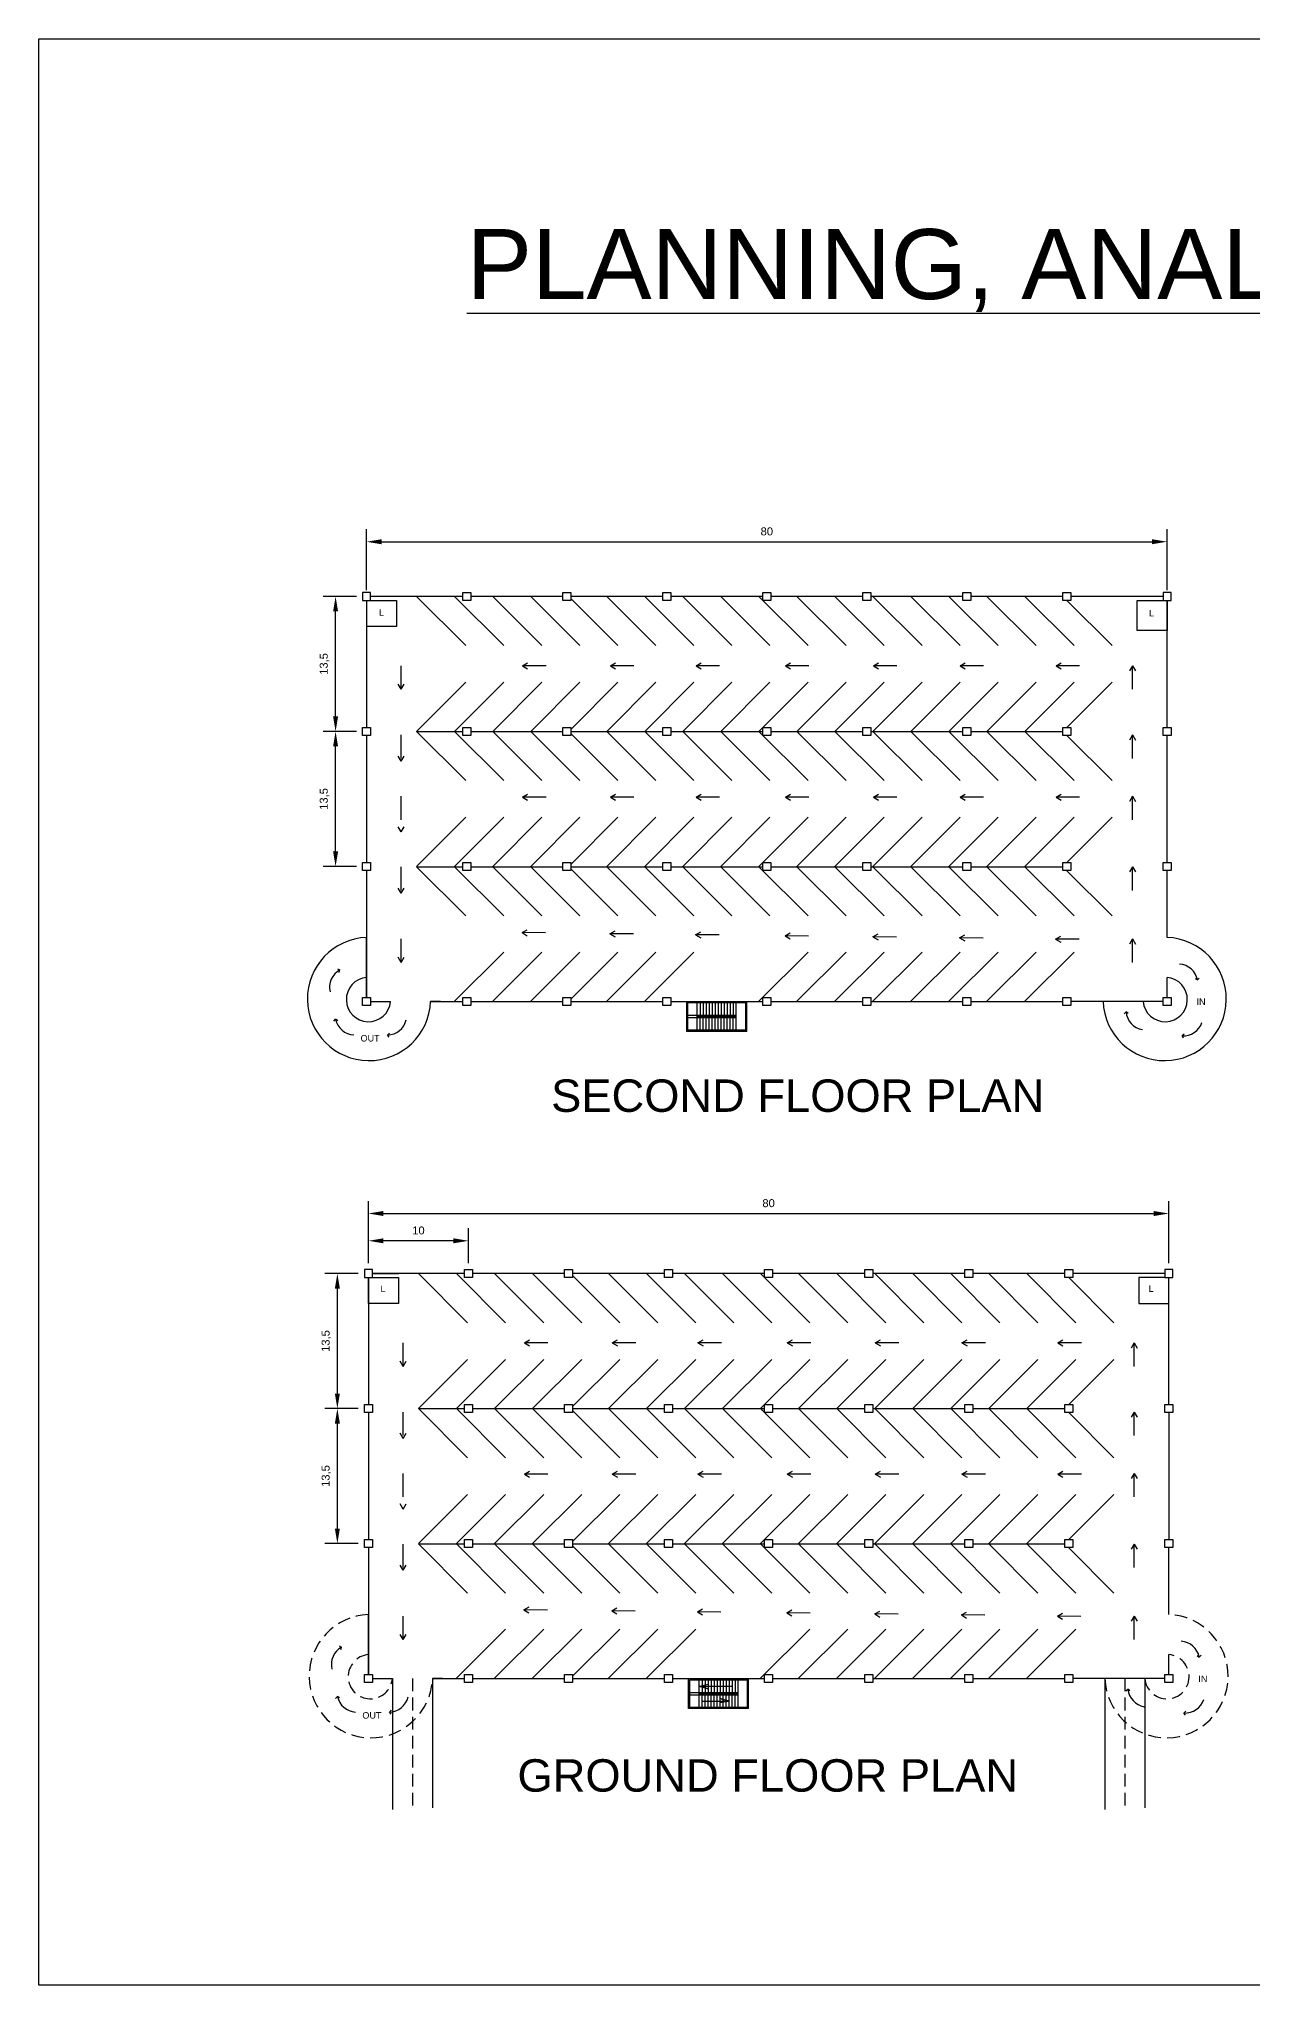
# Model space of a CAD drawing. Header units: metres. Extents: x -406 to 20, y 433 to 628.
# Drawn here: x -406.1 to -284.8, y 433.2 to 627.8 of the extents above; entities that cross this region are included whole.
import ezdxf

# ---------------------------------------------------------------- set-up
doc = ezdxf.new("R2010")
doc.units = ezdxf.units.M
doc.header["$LTSCALE"] = 0.1
doc.linetypes.add('DASHED', pattern=[19.05, 12.7, -6.35])
doc.styles.get("Standard").update_dxf_attribs({"font": 'arial.ttf'})
doc.dimstyles.new('ISO-25', dxfattribs={"dimtxt": 0.8, "dimasz": 1.5, "dimexe": 1.25, "dimexo": 0.625, "dimtad": 1, "dimtxsty": 'Standard', "dimcen": 2.5, "dimadec": 0, "dimazin": 0, "dimtfac": 1, "dimtmove": 0, "dimatfit": 3, "dimfxl": 1, "dimarcsym": 0})

# ---------------------------------------------------------------- blocks, each defined once
blk = doc.blocks.new('*D1')
at = {"color": 0, "lineweight": -2, "transparency": 16777216}
for p, q in [((-374.17, 504.31), (-377.5, 504.31)), ((-376.25, 492.31), (-376.25, 502.81)), ((-374.17, 490.81), (-377.5, 490.81))]:
    blk.add_line(p, q, dxfattribs=at)
at = {"color": 0, "transparency": 16777216}
for points in [[(-376.5, 502.81), (-376, 502.81), (-376.25, 504.31)], [(-376.5, 492.31), (-376, 492.31), (-376.25, 490.81)]]:
    blk.add_solid(points, dxfattribs=at)
at = {"layer": 'Defpoints', "color": 0, "transparency": 16777216}
for p in [(-376.25, 504.31), (-373.55, 504.31), (-373.55, 490.81)]:
    blk.add_point(p, dxfattribs=at)
at = {"color": 0, "transparency": 16777216, "insert": (-377.35, 497.56), "char_height": 0.8, "attachment_point": 5, "rotation": 90}
blk.add_mtext('13,5', dxfattribs=at)
blk = doc.blocks.new('*D2')
at = {"color": 0, "lineweight": -2, "transparency": 16777216}
for p, q in [((-374.17, 490.81), (-377.5, 490.81)), ((-376.25, 478.81), (-376.25, 489.31)), ((-374.17, 477.31), (-377.5, 477.31))]:
    blk.add_line(p, q, dxfattribs=at)
at = {"color": 0, "transparency": 16777216}
for points in [[(-376.5, 489.31), (-376, 489.31), (-376.25, 490.81)], [(-376.5, 478.81), (-376, 478.81), (-376.25, 477.31)]]:
    blk.add_solid(points, dxfattribs=at)
at = {"layer": 'Defpoints', "color": 0, "transparency": 16777216}
for p in [(-376.25, 490.81), (-373.55, 490.81), (-373.55, 477.31)]:
    blk.add_point(p, dxfattribs=at)
at = {"color": 0, "transparency": 16777216, "insert": (-377.35, 484.06), "char_height": 0.8, "attachment_point": 5, "rotation": 90}
blk.add_mtext('13,5', dxfattribs=at)
blk = doc.blocks.new('*D9')
at = {"color": 0, "lineweight": -2, "transparency": 16777216}
for p, q in [((-373.33, 572.64), (-373.33, 578.73)), ((-293.33, 572.64), (-293.33, 578.73)), ((-371.83, 577.48), (-294.83, 577.48))]:
    blk.add_line(p, q, dxfattribs=at)
at = {"color": 0, "transparency": 16777216}
for points in [[(-371.83, 577.73), (-371.83, 577.23), (-373.33, 577.48)], [(-294.83, 577.73), (-294.83, 577.23), (-293.33, 577.48)]]:
    blk.add_solid(points, dxfattribs=at)
at = {"layer": 'Defpoints', "color": 0, "transparency": 16777216}
for p in [(-293.33, 577.48), (-373.33, 572.01), (-293.33, 572.01)]:
    blk.add_point(p, dxfattribs=at)
at = {"color": 0, "transparency": 16777216, "insert": (-333.33, 578.51), "char_height": 0.8, "attachment_point": 5}
blk.add_mtext('80', dxfattribs=at)
blk = doc.blocks.new('*D10')
at = {"color": 0, "lineweight": -2, "transparency": 16777216}
for p, q in [((-374.35, 572.01), (-377.68, 572.01)), ((-376.43, 560.01), (-376.43, 570.51)), ((-374.35, 558.51), (-377.68, 558.51))]:
    blk.add_line(p, q, dxfattribs=at)
at = {"color": 0, "transparency": 16777216}
for points in [[(-376.68, 570.51), (-376.18, 570.51), (-376.43, 572.01)], [(-376.68, 560.01), (-376.18, 560.01), (-376.43, 558.51)]]:
    blk.add_solid(points, dxfattribs=at)
at = {"layer": 'Defpoints', "color": 0, "transparency": 16777216}
for p in [(-376.43, 572.01), (-373.73, 572.01), (-373.73, 558.51)]:
    blk.add_point(p, dxfattribs=at)
at = {"color": 0, "transparency": 16777216, "insert": (-377.54, 565.26), "char_height": 0.8, "attachment_point": 5, "rotation": 90}
blk.add_mtext('13,5', dxfattribs=at)
blk = doc.blocks.new('*D11')
at = {"color": 0, "lineweight": -2, "transparency": 16777216}
for p, q in [((-374.35, 558.51), (-377.68, 558.51)), ((-376.43, 546.51), (-376.43, 557.01)), ((-374.35, 545.01), (-377.68, 545.01))]:
    blk.add_line(p, q, dxfattribs=at)
at = {"color": 0, "transparency": 16777216}
for points in [[(-376.68, 557.01), (-376.18, 557.01), (-376.43, 558.51)], [(-376.68, 546.51), (-376.18, 546.51), (-376.43, 545.01)]]:
    blk.add_solid(points, dxfattribs=at)
at = {"layer": 'Defpoints', "color": 0, "transparency": 16777216}
for p in [(-376.43, 558.51), (-373.73, 558.51), (-373.73, 545.01)]:
    blk.add_point(p, dxfattribs=at)
at = {"color": 0, "transparency": 16777216, "insert": (-377.54, 551.76), "char_height": 0.8, "attachment_point": 5, "rotation": 90}
blk.add_mtext('13,5', dxfattribs=at)
blk = doc.blocks.new('*D21')
at = {"color": 0, "lineweight": -2, "transparency": 16777216}
for p, q in [((-255.31, 574.12), (-256.81, 574.12)), ((-253.81, 573.13), (-253.81, 575.37)), ((-253.81, 574.12), (-251.81, 574.12)), ((-251.81, 573.13), (-251.81, 575.37)), ((-250.31, 574.12), (-248.81, 574.12)), ((-373.15, 505.33), (-373.15, 508.83)), ((-363.15, 505.33), (-363.15, 508.83)), ((-364.65, 507.58), (-371.65, 507.58))]:
    blk.add_line(p, q, dxfattribs=at)
at = {"color": 0, "transparency": 16777216}
for points in [[(-255.31, 574.37), (-255.31, 573.87), (-253.81, 574.12)], [(-250.31, 574.37), (-250.31, 573.87), (-251.81, 574.12)], [(-371.65, 507.83), (-371.65, 507.33), (-373.15, 507.58)], [(-364.65, 507.83), (-364.65, 507.33), (-363.15, 507.58)]]:
    blk.add_solid(points, dxfattribs=at)
at = {"layer": 'Defpoints', "color": 0, "transparency": 16777216}
for p in [(-251.81, 574.12), (-253.81, 572.5), (-251.81, 572.5), (-373.15, 507.58), (-373.15, 504.71), (-363.15, 504.71)]:
    blk.add_point(p, dxfattribs=at)
at = {"color": 0, "transparency": 16777216, "char_height": 0.8, "attachment_point": 5}
for s, insert in [('2', (-252.81, 575.15)), ('10', (-368.15, 508.61))]:
    blk.add_mtext(s, dxfattribs=dict(at, insert=insert))
blk = doc.blocks.new('*D22')
at = {"color": 0, "lineweight": -2, "transparency": 16777216}
for p, q in [((-373.15, 505.33), (-373.15, 511.56)), ((-371.65, 510.31), (-294.65, 510.31)), ((-293.15, 505.33), (-293.15, 511.56))]:
    blk.add_line(p, q, dxfattribs=at)
at = {"color": 0, "transparency": 16777216}
for points in [[(-371.65, 510.56), (-371.65, 510.06), (-373.15, 510.31)], [(-294.65, 510.56), (-294.65, 510.06), (-293.15, 510.31)]]:
    blk.add_solid(points, dxfattribs=at)
at = {"layer": 'Defpoints', "color": 0, "transparency": 16777216}
for p in [(-293.15, 510.31), (-373.15, 504.71), (-293.15, 504.71)]:
    blk.add_point(p, dxfattribs=at)
at = {"color": 0, "transparency": 16777216, "insert": (-333.15, 511.34), "char_height": 0.8, "attachment_point": 5}
blk.add_mtext('80', dxfattribs=at)

msp = doc.modelspace()

# ---------------------------------------------------------------- linework, layer by layer
for p, q in [((-373.327, 571.614), (-373.327, 558.914)), ((-363.727, 572.014), (-372.927, 572.014)), ((-372.927, 571.614), (-370.327, 571.614)), ((-370.327, 571.614), (-370.327, 569.014)), ((-368.327, 572.014), (-363.411, 567.098)), ((-364.527, 572.014), (-359.611, 567.098)), ((-353.727, 572.014), (-362.927, 572.014)), ((-360.727, 572.014), (-355.811, 567.098)), ((-356.927, 572.014), (-352.011, 567.098)), ((-343.727, 572.014), (-352.927, 572.014)), ((-352.927, 571.814), (-348.211, 567.098)), ((-349.327, 572.014), (-344.411, 567.098)), ((-345.527, 572.014), (-340.611, 567.098)), ((-333.727, 572.014), (-342.927, 572.014)), ((-341.727, 572.014), (-336.811, 567.098)), ((-337.927, 572.014), (-333.011, 567.098)), ((-334.127, 572.014), (-329.211, 567.098)), ((-323.727, 572.014), (-332.927, 572.014)), ((-330.327, 572.014), (-325.411, 567.098)), ((-326.527, 572.014), (-321.611, 567.098)), ((-313.727, 572.014), (-322.927, 572.014)), ((-322.727, 572.014), (-317.811, 567.098)), ((-318.927, 572.014), (-314.011, 567.098)), ((-315.127, 572.014), (-310.211, 567.098)), ((-303.727, 572.014), (-312.927, 572.014)), ((-311.327, 572.014), (-306.411, 567.098)), ((-307.527, 572.014), (-302.611, 567.098)), ((-303.327, 571.614), (-298.811, 567.098)), ((-293.727, 572.014), (-302.927, 572.014)), ((-296.327, 568.614), (-296.327, 571.614)), ((-296.327, 571.614), (-293.727, 571.614)), ((-293.327, 558.914), (-293.327, 571.614)), ((-293.327, 571.614), (-293.327, 568.614)), ((-370.327, 569.014), (-373.327, 569.014)), ((-293.327, 568.614), (-296.327, 568.614)), ((-369.868, 562.733), (-369.868, 565.079)), ((-357.744, 565.079), (-357.232, 565.38)), ((-355.398, 565.079), (-357.744, 565.079)), ((-357.744, 565.079), (-357.232, 564.779)), ((-348.959, 565.079), (-348.447, 565.38)), ((-346.613, 565.079), (-348.959, 565.079)), ((-348.959, 565.079), (-348.447, 564.779)), ((-340.398, 565.079), (-339.887, 565.38)), ((-338.052, 565.079), (-340.398, 565.079)), ((-340.398, 565.079), (-339.887, 564.779)), ((-331.461, 565.079), (-330.949, 565.38)), ((-329.115, 565.079), (-331.461, 565.079)), ((-331.461, 565.079), (-330.949, 564.779)), ((-322.671, 565.079), (-322.159, 565.38)), ((-320.325, 565.079), (-322.671, 565.079)), ((-322.671, 565.079), (-322.159, 564.779)), ((-314.011, 565.079), (-313.499, 565.38)), ((-311.665, 565.079), (-314.011, 565.079)), ((-314.011, 565.079), (-313.499, 564.779)), ((-304.419, 565.079), (-303.907, 565.38)), ((-302.073, 565.079), (-304.419, 565.079)), ((-304.419, 565.079), (-303.907, 564.779)), ((-296.786, 565.079), (-297.086, 564.568)), ((-296.786, 562.733), (-296.786, 565.079)), ((-296.786, 565.079), (-296.485, 564.568)), ((-369.868, 562.733), (-370.169, 563.245)), ((-369.868, 562.733), (-369.567, 563.245)), ((-368.327, 558.514), (-363.411, 563.43)), ((-364.527, 558.514), (-359.611, 563.43)), ((-360.727, 558.514), (-355.811, 563.43)), ((-356.927, 558.514), (-352.011, 563.43)), ((-352.927, 558.714), (-348.211, 563.43)), ((-349.327, 558.514), (-344.411, 563.43)), ((-345.527, 558.514), (-340.611, 563.43)), ((-341.727, 558.514), (-336.811, 563.43)), ((-337.927, 558.514), (-333.011, 563.43)), ((-334.127, 558.514), (-329.211, 563.43)), ((-330.327, 558.514), (-325.411, 563.43)), ((-326.527, 558.514), (-321.611, 563.43)), ((-322.727, 558.514), (-317.811, 563.43)), ((-318.927, 558.514), (-314.011, 563.43)), ((-315.127, 558.514), (-310.211, 563.43)), ((-311.327, 558.514), (-306.411, 563.43)), ((-307.527, 558.514), (-302.611, 563.43)), ((-303.327, 558.914), (-298.811, 563.43)), ((-368.327, 558.514), (-364.527, 558.514)), ((-368.327, 558.514), (-363.411, 553.598)), ((-364.527, 558.514), (-363.727, 558.514)), ((-364.527, 558.514), (-359.611, 553.598)), ((-362.927, 558.514), (-353.727, 558.514)), ((-360.727, 558.514), (-355.811, 553.598)), ((-356.927, 558.514), (-352.011, 553.598)), ((-352.927, 558.514), (-343.727, 558.514)), ((-349.327, 558.514), (-344.411, 553.598)), ((-345.527, 558.514), (-340.611, 553.598)), ((-342.927, 558.514), (-333.727, 558.514)), ((-341.727, 558.514), (-336.811, 553.598)), ((-337.927, 558.514), (-333.011, 553.598)), ((-334.127, 558.514), (-329.211, 553.598)), ((-332.927, 558.514), (-323.727, 558.514)), ((-330.327, 558.514), (-325.411, 553.598)), ((-326.527, 558.514), (-321.611, 553.598)), ((-322.927, 558.514), (-313.727, 558.514)), ((-322.727, 558.514), (-317.811, 553.598)), ((-318.927, 558.514), (-314.011, 553.598)), ((-315.127, 558.514), (-310.211, 553.598)), ((-312.927, 558.514), (-303.727, 558.514)), ((-311.327, 558.514), (-306.411, 553.598)), ((-307.527, 558.514), (-302.611, 553.598)), ((-373.327, 558.114), (-373.327, 545.414)), ((-369.868, 555.81), (-369.868, 558.157)), ((-352.927, 558.314), (-348.211, 553.598)), ((-303.327, 558.114), (-298.811, 553.598)), ((-296.786, 558.157), (-297.086, 557.645)), ((-296.786, 555.81), (-296.786, 558.157)), ((-296.786, 558.157), (-296.485, 557.645)), ((-293.327, 545.414), (-293.327, 558.114)), ((-369.868, 555.528), (-370.169, 556.04)), ((-369.868, 555.528), (-369.567, 556.04)), ((-369.868, 549.686), (-369.868, 552.032)), ((-357.744, 551.949), (-357.232, 552.25)), ((-355.398, 551.949), (-357.744, 551.949)), ((-357.744, 551.949), (-357.232, 551.648)), ((-348.959, 551.949), (-348.447, 552.25)), ((-346.613, 551.949), (-348.959, 551.949)), ((-348.959, 551.949), (-348.447, 551.648)), ((-340.398, 551.949), (-339.887, 552.25)), ((-338.052, 551.949), (-340.398, 551.949)), ((-340.398, 551.949), (-339.887, 551.648)), ((-331.461, 551.949), (-330.949, 552.25)), ((-329.115, 551.949), (-331.461, 551.949)), ((-331.461, 551.949), (-330.949, 551.648)), ((-322.671, 551.949), (-322.159, 552.25)), ((-320.325, 551.949), (-322.671, 551.949)), ((-322.671, 551.949), (-322.159, 551.648)), ((-314.011, 551.949), (-313.499, 552.25)), ((-311.665, 551.949), (-314.011, 551.949)), ((-314.011, 551.949), (-313.499, 551.648)), ((-304.419, 551.949), (-303.907, 552.25)), ((-302.073, 551.949), (-304.419, 551.949)), ((-304.419, 551.949), (-303.907, 551.648)), ((-296.786, 552.032), (-297.086, 551.52)), ((-296.786, 549.686), (-296.786, 552.032)), ((-296.786, 552.032), (-296.485, 551.52)), ((-369.868, 548.466), (-370.169, 548.978)), ((-369.868, 548.466), (-369.567, 548.978)), ((-368.327, 545.014), (-363.411, 549.93)), ((-364.527, 545.014), (-359.611, 549.93)), ((-360.727, 545.014), (-355.811, 549.93)), ((-356.927, 545.014), (-352.011, 549.93)), ((-352.927, 545.214), (-348.211, 549.93)), ((-349.327, 545.014), (-344.411, 549.93)), ((-345.527, 545.014), (-340.611, 549.93)), ((-341.727, 545.014), (-336.811, 549.93)), ((-337.927, 545.014), (-333.011, 549.93)), ((-334.127, 545.014), (-329.211, 549.93)), ((-330.327, 545.014), (-325.411, 549.93)), ((-326.527, 545.014), (-321.611, 549.93)), ((-322.727, 545.014), (-317.811, 549.93)), ((-318.927, 545.014), (-314.011, 549.93)), ((-315.127, 545.014), (-310.211, 549.93)), ((-311.327, 545.014), (-306.411, 549.93)), ((-307.527, 545.014), (-302.611, 549.93)), ((-303.327, 545.414), (-298.811, 549.93)), ((-369.868, 542.624), (-369.868, 544.97)), ((-368.327, 544.987), (-364.527, 544.987)), ((-368.327, 544.987), (-363.411, 540.071)), ((-364.527, 544.987), (-363.727, 544.987)), ((-364.527, 544.987), (-359.611, 540.071)), ((-362.927, 544.987), (-353.727, 544.987)), ((-360.727, 544.987), (-355.811, 540.071)), ((-356.927, 544.987), (-352.011, 540.071)), ((-352.927, 544.987), (-343.727, 544.987)), ((-349.327, 544.987), (-344.411, 540.071)), ((-345.527, 544.987), (-340.611, 540.071)), ((-342.927, 544.987), (-333.727, 544.987)), ((-341.727, 544.987), (-336.811, 540.071)), ((-337.927, 544.987), (-333.011, 540.071)), ((-334.127, 544.987), (-329.211, 540.071)), ((-332.927, 544.987), (-323.727, 544.987)), ((-330.327, 544.987), (-325.411, 540.071)), ((-326.527, 544.987), (-321.611, 540.071)), ((-322.927, 544.987), (-313.727, 544.987)), ((-322.727, 544.987), (-317.811, 540.071)), ((-318.927, 544.987), (-314.011, 540.071)), ((-315.127, 544.987), (-310.211, 540.071)), ((-312.927, 544.987), (-303.727, 544.987)), ((-311.327, 544.987), (-306.411, 540.071)), ((-307.527, 544.987), (-302.611, 540.071)), ((-296.786, 544.97), (-297.086, 544.458)), ((-296.786, 542.624), (-296.786, 544.97)), ((-296.786, 544.97), (-296.485, 544.458)), ((-373.327, 544.614), (-373.327, 531.914)), ((-352.927, 544.787), (-348.211, 540.071)), ((-303.327, 544.587), (-298.811, 540.071)), ((-293.327, 537.914), (-293.327, 544.614)), ((-369.868, 542.342), (-370.169, 542.854)), ((-369.868, 542.342), (-369.567, 542.854)), ((-373.327, 533.914), (-373.327, 537.914)), ((-369.868, 535.419), (-369.868, 537.765)), ((-357.789, 538.396), (-357.273, 538.691)), ((-355.443, 538.368), (-357.789, 538.396)), ((-357.789, 538.396), (-357.281, 538.089)), ((-349.004, 538.291), (-348.489, 538.585)), ((-346.658, 538.263), (-349.004, 538.291)), ((-349.004, 538.291), (-348.496, 537.984)), ((-340.445, 538.188), (-339.929, 538.483)), ((-338.099, 538.16), (-340.445, 538.188)), ((-340.445, 538.188), (-339.936, 537.881)), ((-331.508, 538.081), (-330.992, 538.376)), ((-329.162, 538.053), (-331.508, 538.081)), ((-331.508, 538.081), (-331, 537.774)), ((-322.719, 537.976), (-322.203, 538.271)), ((-320.373, 537.948), (-322.719, 537.976)), ((-322.719, 537.976), (-322.211, 537.669)), ((-314.059, 537.872), (-313.544, 538.167)), ((-311.713, 537.844), (-314.059, 537.872)), ((-314.059, 537.872), (-313.551, 537.565)), ((-304.467, 537.757), (-303.952, 538.052)), ((-302.122, 537.729), (-304.467, 537.757)), ((-304.467, 537.757), (-303.959, 537.45)), ((-296.786, 537.765), (-297.086, 537.253)), ((-296.786, 535.419), (-296.786, 537.765)), ((-296.786, 537.765), (-296.485, 537.253)), ((-369.868, 535.419), (-370.169, 535.931)), ((-369.868, 535.419), (-369.567, 535.931)), ((-364.527, 531.542), (-359.611, 536.457)), ((-360.727, 531.542), (-355.811, 536.457)), ((-356.927, 531.542), (-352.011, 536.457)), ((-352.927, 531.742), (-348.211, 536.457)), ((-349.327, 531.542), (-344.411, 536.457)), ((-345.527, 531.542), (-340.611, 536.457)), ((-334.127, 531.542), (-329.211, 536.457)), ((-330.327, 531.542), (-325.411, 536.457)), ((-326.527, 531.542), (-321.611, 536.457)), ((-322.727, 531.542), (-317.811, 536.457)), ((-318.927, 531.542), (-314.011, 536.457)), ((-315.127, 531.542), (-310.211, 536.457)), ((-311.327, 531.542), (-306.411, 536.457)), ((-307.527, 531.542), (-302.611, 536.457)), ((-376.252, 534.776), (-376.011, 534.663)), ((-376.084, 534.406), (-376.011, 534.663)), ((-373.327, 531.914), (-373.327, 533.914)), ((-293.327, 531.914), (-293.327, 533.914)), ((-290.511, 533.811), (-290.289, 533.663)), ((-290.108, 533.858), (-290.289, 533.663)), ((-372.927, 531.514), (-370.927, 531.514)), ((-365.927, 531.514), (-366.927, 531.514)), ((-366.927, 531.514), (-363.727, 531.514)), ((-362.927, 531.514), (-353.727, 531.514)), ((-352.927, 531.514), (-343.727, 531.514)), ((-342.927, 531.514), (-333.727, 531.514)), ((-341.327, 528.514), (-341.327, 531.514)), ((-341.212, 531.399), (-335.442, 531.399)), ((-341.212, 528.629), (-341.212, 531.399)), ((-340.277, 529.899), (-340.277, 531.399)), ((-339.977, 531.399), (-339.977, 530.129)), ((-339.677, 531.399), (-339.677, 530.129)), ((-339.377, 531.399), (-339.377, 530.129)), ((-339.077, 531.399), (-339.077, 530.129)), ((-338.777, 531.399), (-338.777, 530.129)), ((-338.477, 531.399), (-338.477, 530.129)), ((-338.177, 531.399), (-338.177, 530.129)), ((-337.877, 531.399), (-337.877, 530.129)), ((-337.577, 531.399), (-337.577, 530.129)), ((-337.277, 531.399), (-337.277, 530.129)), ((-336.977, 531.399), (-336.977, 530.129)), ((-336.677, 531.399), (-336.677, 530.129)), ((-336.377, 528.629), (-336.377, 531.399)), ((-335.442, 528.629), (-335.442, 531.399)), ((-335.327, 528.514), (-335.327, 531.514)), ((-332.927, 531.514), (-323.727, 531.514)), ((-322.927, 531.514), (-313.727, 531.514)), ((-312.927, 531.514), (-303.727, 531.514)), ((-293.727, 531.514), (-302.927, 531.514)), ((-376.606, 529.532), (-376.428, 529.73)), ((-376.204, 529.585), (-376.428, 529.73)), ((-341.212, 530.129), (-336.377, 530.129)), ((-341.212, 529.899), (-336.377, 529.899)), ((-340.277, 530.014), (-336.377, 530.014)), ((-340.277, 528.629), (-340.277, 529.899)), ((-339.977, 528.629), (-339.977, 529.899)), ((-339.677, 528.629), (-339.677, 529.899)), ((-339.377, 528.629), (-339.377, 529.899)), ((-339.077, 528.629), (-339.077, 529.899)), ((-338.777, 528.629), (-338.777, 529.899)), ((-338.477, 528.629), (-338.477, 529.899)), ((-338.177, 528.629), (-338.177, 529.899)), ((-337.877, 528.629), (-337.877, 529.899)), ((-337.577, 528.629), (-337.577, 529.899)), ((-337.277, 528.629), (-337.277, 529.899)), ((-336.977, 528.629), (-336.977, 529.899)), ((-336.677, 528.629), (-336.677, 529.899)), ((-297.622, 530.285), (-297.422, 530.462)), ((-297.216, 530.293), (-297.422, 530.462)), ((-371.044, 528.351), (-371.225, 528.155)), ((-371.061, 527.945), (-371.225, 528.155)), ((-335.327, 528.514), (-341.327, 528.514)), ((-335.442, 528.629), (-341.212, 528.629)), ((-291.623, 528.246), (-291.821, 528.068)), ((-291.676, 527.844), (-291.821, 528.068)), ((-363.547, 504.307), (-372.747, 504.307)), ((-372.747, 504.307), (-370.147, 504.307)), ((-368.147, 504.307), (-363.231, 499.392)), ((-364.347, 504.307), (-359.431, 499.392)), ((-353.547, 504.307), (-362.747, 504.307)), ((-360.547, 504.307), (-355.631, 499.392)), ((-356.747, 504.307), (-351.831, 499.392)), ((-343.547, 504.307), (-352.747, 504.307)), ((-352.747, 504.107), (-348.031, 499.392)), ((-349.147, 504.307), (-344.231, 499.392)), ((-345.347, 504.307), (-340.431, 499.392)), ((-333.547, 504.307), (-342.747, 504.307)), ((-341.547, 504.307), (-336.631, 499.392)), ((-337.747, 504.307), (-332.831, 499.392)), ((-333.947, 504.307), (-329.031, 499.392)), ((-323.547, 504.307), (-332.747, 504.307)), ((-330.147, 504.307), (-325.231, 499.392)), ((-326.347, 504.307), (-321.431, 499.392)), ((-313.547, 504.307), (-322.747, 504.307)), ((-322.547, 504.307), (-317.631, 499.392)), ((-318.747, 504.307), (-313.831, 499.392)), ((-314.947, 504.307), (-310.031, 499.392)), ((-303.547, 504.307), (-312.747, 504.307)), ((-311.147, 504.307), (-306.231, 499.392)), ((-307.347, 504.307), (-302.431, 499.392)), ((-293.547, 504.307), (-302.747, 504.307)), ((-373.147, 503.907), (-373.147, 491.207)), ((-373.147, 501.307), (-373.147, 503.907)), ((-372.747, 503.907), (-370.147, 503.907)), ((-370.147, 503.907), (-370.147, 501.307)), ((-303.147, 503.907), (-298.631, 499.392)), ((-293.547, 503.907), (-296.147, 503.907)), ((-296.147, 503.907), (-296.147, 501.307)), ((-293.147, 491.207), (-293.147, 503.907)), ((-370.147, 501.307), (-373.147, 501.307)), ((-296.147, 501.307), (-293.147, 501.307)), ((-369.688, 495.027), (-369.688, 497.373)), ((-357.563, 497.373), (-357.052, 497.674)), ((-355.217, 497.373), (-357.563, 497.373)), ((-357.563, 497.373), (-357.052, 497.072)), ((-348.778, 497.373), (-348.267, 497.674)), ((-346.432, 497.373), (-348.778, 497.373)), ((-348.778, 497.373), (-348.267, 497.072)), ((-340.218, 497.373), (-339.706, 497.674)), ((-337.872, 497.373), (-340.218, 497.373)), ((-340.218, 497.373), (-339.706, 497.072)), ((-331.281, 497.373), (-330.769, 497.674)), ((-328.934, 497.373), (-331.281, 497.373)), ((-331.281, 497.373), (-330.769, 497.072)), ((-322.491, 497.373), (-321.979, 497.674)), ((-320.145, 497.373), (-322.491, 497.373)), ((-322.491, 497.373), (-321.979, 497.072)), ((-313.831, 497.373), (-313.319, 497.674)), ((-311.485, 497.373), (-313.831, 497.373)), ((-313.831, 497.373), (-313.319, 497.072)), ((-304.238, 497.373), (-303.727, 497.674)), ((-301.892, 497.373), (-304.238, 497.373)), ((-304.238, 497.373), (-303.727, 497.072)), ((-296.605, 497.373), (-296.906, 496.861)), ((-296.605, 495.027), (-296.605, 497.373)), ((-296.605, 497.373), (-296.304, 496.861)), ((-369.688, 495.027), (-369.989, 495.539)), ((-369.688, 495.027), (-369.387, 495.539)), ((-368.147, 490.807), (-363.231, 495.723)), ((-364.347, 490.807), (-359.431, 495.723)), ((-360.547, 490.807), (-355.631, 495.723)), ((-356.747, 490.807), (-351.831, 495.723)), ((-352.747, 491.007), (-348.031, 495.723)), ((-349.147, 490.807), (-344.231, 495.723)), ((-345.347, 490.807), (-340.431, 495.723)), ((-341.547, 490.807), (-336.631, 495.723)), ((-337.747, 490.807), (-332.831, 495.723)), ((-333.947, 490.807), (-329.031, 495.723)), ((-330.147, 490.807), (-325.231, 495.723)), ((-326.347, 490.807), (-321.431, 495.723)), ((-322.547, 490.807), (-317.631, 495.723)), ((-318.747, 490.807), (-313.831, 495.723)), ((-314.947, 490.807), (-310.031, 495.723)), ((-311.147, 490.807), (-306.231, 495.723)), ((-307.347, 490.807), (-302.431, 495.723)), ((-303.147, 491.207), (-298.631, 495.723)), ((-373.147, 490.407), (-373.147, 477.707)), ((-369.688, 488.104), (-369.688, 490.45)), ((-368.147, 490.807), (-364.347, 490.807)), ((-368.147, 490.807), (-363.231, 485.892)), ((-364.347, 490.807), (-363.547, 490.807)), ((-364.347, 490.807), (-359.431, 485.892)), ((-362.747, 490.807), (-353.547, 490.807)), ((-360.547, 490.807), (-355.631, 485.892)), ((-356.747, 490.807), (-351.831, 485.892)), ((-352.747, 490.807), (-343.547, 490.807)), ((-352.747, 490.607), (-348.031, 485.892)), ((-349.147, 490.807), (-344.231, 485.892)), ((-345.347, 490.807), (-340.431, 485.892)), ((-342.747, 490.807), (-333.547, 490.807)), ((-341.547, 490.807), (-336.631, 485.892)), ((-337.747, 490.807), (-332.831, 485.892)), ((-333.947, 490.807), (-329.031, 485.892)), ((-332.747, 490.807), (-323.547, 490.807)), ((-330.147, 490.807), (-325.231, 485.892)), ((-326.347, 490.807), (-321.431, 485.892)), ((-322.747, 490.807), (-313.547, 490.807)), ((-322.547, 490.807), (-317.631, 485.892)), ((-318.747, 490.807), (-313.831, 485.892)), ((-314.947, 490.807), (-310.031, 485.892)), ((-312.747, 490.807), (-303.547, 490.807)), ((-311.147, 490.807), (-306.231, 485.892)), ((-307.347, 490.807), (-302.431, 485.892)), ((-303.147, 490.407), (-298.631, 485.892)), ((-296.605, 490.45), (-296.906, 489.938)), ((-296.605, 488.104), (-296.605, 490.45)), ((-296.605, 490.45), (-296.304, 489.938)), ((-293.147, 490.407), (-293.147, 477.707)), ((-369.688, 487.822), (-369.989, 488.333)), ((-369.688, 487.822), (-369.387, 488.333)), ((-369.688, 481.979), (-369.688, 484.325)), ((-357.563, 484.242), (-357.052, 484.543)), ((-355.217, 484.242), (-357.563, 484.242)), ((-357.563, 484.242), (-357.052, 483.941)), ((-348.778, 484.242), (-348.267, 484.543)), ((-346.432, 484.242), (-348.778, 484.242)), ((-348.778, 484.242), (-348.267, 483.941)), ((-340.218, 484.242), (-339.706, 484.543)), ((-337.872, 484.242), (-340.218, 484.242)), ((-340.218, 484.242), (-339.706, 483.941)), ((-331.281, 484.242), (-330.769, 484.543)), ((-328.934, 484.242), (-331.281, 484.242)), ((-331.281, 484.242), (-330.769, 483.941)), ((-322.491, 484.242), (-321.979, 484.543)), ((-320.145, 484.242), (-322.491, 484.242)), ((-322.491, 484.242), (-321.979, 483.941)), ((-313.831, 484.242), (-313.319, 484.543)), ((-311.485, 484.242), (-313.831, 484.242)), ((-313.831, 484.242), (-313.319, 483.941)), ((-304.238, 484.242), (-303.727, 484.543)), ((-301.892, 484.242), (-304.238, 484.242)), ((-304.238, 484.242), (-303.727, 483.941)), ((-296.605, 484.325), (-296.906, 483.814)), ((-296.605, 481.979), (-296.605, 484.325)), ((-296.605, 484.325), (-296.304, 483.814)), ((-369.688, 480.76), (-369.989, 481.271)), ((-369.688, 480.76), (-369.387, 481.271)), ((-368.147, 477.307), (-363.231, 482.223)), ((-364.347, 477.307), (-359.431, 482.223)), ((-360.547, 477.307), (-355.631, 482.223)), ((-356.747, 477.307), (-351.831, 482.223)), ((-352.747, 477.507), (-348.031, 482.223)), ((-349.147, 477.307), (-344.231, 482.223)), ((-345.347, 477.307), (-340.431, 482.223)), ((-341.547, 477.307), (-336.631, 482.223)), ((-337.747, 477.307), (-332.831, 482.223)), ((-333.947, 477.307), (-329.031, 482.223)), ((-330.147, 477.307), (-325.231, 482.223)), ((-326.347, 477.307), (-321.431, 482.223)), ((-322.547, 477.307), (-317.631, 482.223)), ((-318.747, 477.307), (-313.831, 482.223)), ((-314.947, 477.307), (-310.031, 482.223)), ((-311.147, 477.307), (-306.231, 482.223)), ((-307.347, 477.307), (-302.431, 482.223)), ((-303.147, 477.707), (-298.631, 482.223)), ((-373.147, 476.907), (-373.147, 464.207)), ((-369.688, 474.917), (-369.688, 477.263)), ((-368.147, 477.28), (-364.347, 477.28)), ((-368.147, 477.28), (-363.231, 472.364)), ((-364.347, 477.28), (-363.547, 477.28)), ((-364.347, 477.28), (-359.431, 472.364)), ((-362.747, 477.28), (-353.547, 477.28)), ((-360.547, 477.28), (-355.631, 472.364)), ((-356.747, 477.28), (-351.831, 472.364)), ((-352.747, 477.28), (-343.547, 477.28)), ((-352.747, 477.08), (-348.031, 472.364)), ((-349.147, 477.28), (-344.231, 472.364)), ((-345.347, 477.28), (-340.431, 472.364)), ((-342.747, 477.28), (-333.547, 477.28)), ((-341.547, 477.28), (-336.631, 472.364)), ((-337.747, 477.28), (-332.831, 472.364)), ((-333.947, 477.28), (-329.031, 472.364)), ((-332.747, 477.28), (-323.547, 477.28)), ((-330.147, 477.28), (-325.231, 472.364)), ((-326.347, 477.28), (-321.431, 472.364)), ((-322.747, 477.28), (-313.547, 477.28)), ((-322.547, 477.28), (-317.631, 472.364)), ((-318.747, 477.28), (-313.831, 472.364)), ((-314.947, 477.28), (-310.031, 472.364)), ((-312.747, 477.28), (-303.547, 477.28)), ((-311.147, 477.28), (-306.231, 472.364)), ((-307.347, 477.28), (-302.431, 472.364)), ((-303.147, 476.88), (-298.631, 472.364)), ((-296.605, 477.263), (-296.906, 476.752)), ((-296.605, 474.917), (-296.605, 477.263)), ((-296.605, 477.263), (-296.304, 476.752)), ((-293.147, 470.207), (-293.147, 476.907)), ((-369.688, 474.635), (-369.989, 475.147)), ((-369.688, 474.635), (-369.387, 475.147)), ((-357.608, 470.689), (-357.093, 470.984)), ((-373.147, 466.207), (-373.147, 470.207)), ((-369.688, 467.712), (-369.688, 470.058)), ((-355.262, 470.661), (-357.608, 470.689)), ((-357.608, 470.689), (-357.1, 470.382)), ((-348.824, 470.584), (-348.309, 470.879)), ((-346.478, 470.556), (-348.824, 470.584)), ((-348.824, 470.584), (-348.316, 470.277)), ((-340.264, 470.481), (-339.749, 470.776)), ((-337.918, 470.453), (-340.264, 470.481)), ((-340.264, 470.481), (-339.756, 470.174)), ((-331.327, 470.374), (-330.812, 470.669)), ((-328.981, 470.346), (-331.327, 470.374)), ((-331.327, 470.374), (-330.819, 470.067)), ((-322.538, 470.269), (-322.023, 470.564)), ((-320.192, 470.241), (-322.538, 470.269)), ((-322.538, 470.269), (-322.03, 469.962)), ((-313.879, 470.165), (-313.363, 470.46)), ((-311.533, 470.137), (-313.879, 470.165)), ((-313.879, 470.165), (-313.371, 469.858)), ((-304.287, 470.05), (-303.772, 470.345)), ((-301.941, 470.022), (-304.287, 470.05)), ((-304.287, 470.05), (-303.779, 469.743)), ((-296.605, 470.058), (-296.906, 469.546)), ((-296.605, 467.712), (-296.605, 470.058)), ((-296.605, 470.058), (-296.304, 469.546)), ((-376.072, 467.069), (-375.83, 466.956)), ((-369.688, 467.712), (-369.989, 468.224)), ((-369.688, 467.712), (-369.387, 468.224)), ((-364.347, 463.835), (-359.431, 468.751)), ((-360.547, 463.835), (-355.631, 468.751)), ((-356.747, 463.835), (-351.831, 468.751)), ((-352.747, 464.035), (-348.031, 468.751)), ((-349.147, 463.835), (-344.231, 468.751)), ((-345.347, 463.835), (-340.431, 468.751)), ((-333.947, 463.835), (-329.031, 468.751)), ((-330.147, 463.835), (-325.231, 468.751)), ((-326.347, 463.835), (-321.431, 468.751)), ((-322.547, 463.835), (-317.631, 468.751)), ((-318.747, 463.835), (-313.831, 468.751)), ((-314.947, 463.835), (-310.031, 468.751)), ((-311.147, 463.835), (-306.231, 468.751)), ((-307.347, 463.835), (-302.431, 468.751)), ((-375.903, 466.7), (-375.83, 466.956)), ((-373.147, 464.207), (-373.147, 466.207)), ((-293.147, 464.207), (-293.147, 466.207)), ((-290.331, 466.104), (-290.109, 465.956)), ((-289.928, 466.152), (-290.109, 465.956)), ((-372.747, 463.807), (-370.747, 463.807)), ((-370.747, 463.807), (-370.747, 450.709)), ((-366.747, 463.807), (-363.547, 463.807)), ((-365.747, 463.807), (-366.747, 463.807)), ((-366.747, 463.807), (-366.747, 450.88)), ((-362.747, 463.807), (-353.547, 463.807)), ((-352.747, 463.807), (-343.547, 463.807)), ((-342.747, 463.807), (-333.547, 463.807)), ((-341.147, 460.807), (-341.147, 463.807)), ((-341.032, 460.922), (-341.032, 463.692)), ((-341.032, 463.692), (-335.262, 463.692)), ((-340.097, 462.192), (-340.097, 463.692)), ((-340.097, 463.052), (-339.197, 463.259)), ((-339.797, 463.692), (-339.797, 462.422)), ((-339.497, 463.692), (-339.497, 462.422)), ((-339.197, 463.692), (-339.197, 462.422)), ((-338.897, 463.692), (-338.897, 462.422)), ((-338.597, 463.692), (-338.597, 462.422)), ((-338.297, 463.692), (-338.297, 462.422)), ((-337.997, 463.692), (-337.997, 462.422)), ((-337.697, 463.692), (-337.697, 462.422)), ((-337.397, 463.692), (-337.397, 462.422)), ((-337.097, 463.692), (-337.097, 462.422)), ((-336.797, 463.692), (-336.797, 462.422)), ((-336.497, 463.692), (-336.497, 462.422)), ((-336.197, 460.922), (-336.197, 463.692)), ((-335.262, 460.922), (-335.262, 463.692)), ((-335.147, 460.807), (-335.147, 463.807)), ((-332.747, 463.807), (-323.547, 463.807)), ((-322.747, 463.807), (-313.547, 463.807)), ((-312.747, 463.807), (-303.547, 463.807)), ((-293.547, 463.807), (-302.747, 463.807)), ((-299.547, 463.807), (-299.547, 450.709)), ((-295.547, 463.807), (-295.547, 450.88)), ((-376.426, 461.826), (-376.247, 462.024)), ((-376.023, 461.879), (-376.247, 462.024)), ((-341.032, 462.422), (-336.197, 462.422)), ((-341.032, 462.192), (-336.197, 462.192)), ((-340.097, 463.052), (-336.797, 463.052)), ((-340.097, 463.052), (-339.197, 462.792)), ((-339.197, 462.792), (-340.097, 463.052)), ((-340.097, 462.307), (-336.197, 462.307)), ((-340.097, 460.922), (-340.097, 462.192)), ((-339.797, 460.922), (-339.797, 462.192)), ((-339.797, 461.557), (-337.697, 461.557)), ((-339.497, 460.922), (-339.497, 462.192)), ((-339.197, 460.922), (-339.197, 462.192)), ((-338.897, 460.922), (-338.897, 462.192)), ((-338.597, 460.922), (-338.597, 462.192)), ((-338.297, 460.922), (-338.297, 462.192)), ((-337.997, 460.922), (-337.997, 462.192)), ((-337.097, 461.557), (-337.997, 461.809)), ((-337.997, 461.809), (-337.097, 461.557)), ((-337.097, 461.557), (-337.997, 461.387)), ((-337.697, 460.922), (-337.697, 462.192)), ((-337.697, 461.557), (-337.097, 461.557)), ((-337.397, 460.922), (-337.397, 462.192)), ((-337.097, 460.922), (-337.097, 462.192)), ((-336.797, 460.922), (-336.797, 462.192)), ((-336.497, 460.922), (-336.497, 462.192)), ((-297.441, 462.578), (-297.242, 462.755)), ((-297.035, 462.586), (-297.242, 462.755)), ((-370.864, 460.644), (-371.045, 460.448)), ((-370.88, 460.238), (-371.045, 460.448)), ((-335.147, 460.807), (-341.147, 460.807)), ((-335.262, 460.922), (-341.032, 460.922)), ((-291.443, 460.54), (-291.641, 460.361)), ((-291.496, 460.137), (-291.641, 460.361))]:
    msp.add_line(p, q)
at = {"linetype": 'DASHED'}
for p, q in [((-368.734, 463.807), (-368.734, 450.713)), ((-297.534, 463.807), (-297.534, 450.713))]:
    msp.add_line(p, q, dxfattribs=at)
for points in [[(-406.077, 627.757), (20.399, 627.757), (20.399, 433.16), (-406.077, 433.16)], [(-373.727, 571.614), (-372.927, 571.614), (-372.927, 572.414), (-373.727, 572.414)], [(-363.727, 572.414), (-362.927, 572.414), (-362.927, 571.614), (-363.727, 571.614)], [(-353.727, 572.414), (-352.927, 572.414), (-352.927, 571.614), (-353.727, 571.614)], [(-343.727, 572.414), (-342.927, 572.414), (-342.927, 571.614), (-343.727, 571.614)], [(-333.727, 572.414), (-332.927, 572.414), (-332.927, 571.614), (-333.727, 571.614)], [(-323.727, 572.414), (-322.927, 572.414), (-322.927, 571.614), (-323.727, 571.614)], [(-313.727, 572.414), (-312.927, 572.414), (-312.927, 571.614), (-313.727, 571.614)], [(-303.727, 572.414), (-302.927, 572.414), (-302.927, 571.614), (-303.727, 571.614)], [(-293.727, 571.614), (-292.927, 571.614), (-292.927, 572.414), (-293.727, 572.414)], [(-373.727, 558.914), (-372.927, 558.914), (-372.927, 558.114), (-373.727, 558.114)], [(-363.727, 558.914), (-362.927, 558.914), (-362.927, 558.114), (-363.727, 558.114)], [(-353.727, 558.914), (-352.927, 558.914), (-352.927, 558.114), (-353.727, 558.114)], [(-343.727, 558.914), (-342.927, 558.914), (-342.927, 558.114), (-343.727, 558.114)], [(-333.727, 558.914), (-332.927, 558.914), (-332.927, 558.114), (-333.727, 558.114)], [(-323.727, 558.914), (-322.927, 558.914), (-322.927, 558.114), (-323.727, 558.114)], [(-313.727, 558.914), (-312.927, 558.914), (-312.927, 558.114), (-313.727, 558.114)], [(-303.727, 558.914), (-302.927, 558.914), (-302.927, 558.114), (-303.727, 558.114)], [(-293.727, 558.914), (-292.927, 558.914), (-292.927, 558.114), (-293.727, 558.114)], [(-373.727, 545.414), (-372.927, 545.414), (-372.927, 544.614), (-373.727, 544.614)], [(-363.727, 545.414), (-362.927, 545.414), (-362.927, 544.614), (-363.727, 544.614)], [(-353.727, 545.414), (-352.927, 545.414), (-352.927, 544.614), (-353.727, 544.614)], [(-343.727, 545.414), (-342.927, 545.414), (-342.927, 544.614), (-343.727, 544.614)], [(-333.727, 545.414), (-332.927, 545.414), (-332.927, 544.614), (-333.727, 544.614)], [(-323.727, 545.414), (-322.927, 545.414), (-322.927, 544.614), (-323.727, 544.614)], [(-313.727, 545.414), (-312.927, 545.414), (-312.927, 544.614), (-313.727, 544.614)], [(-303.727, 545.414), (-302.927, 545.414), (-302.927, 544.614), (-303.727, 544.614)], [(-293.727, 545.414), (-292.927, 545.414), (-292.927, 544.614), (-293.727, 544.614)], [(-373.727, 531.914), (-372.927, 531.914), (-372.927, 531.114), (-373.727, 531.114)], [(-363.727, 531.914), (-362.927, 531.914), (-362.927, 531.114), (-363.727, 531.114)], [(-353.727, 531.914), (-352.927, 531.914), (-352.927, 531.114), (-353.727, 531.114)], [(-343.727, 531.914), (-342.927, 531.914), (-342.927, 531.114), (-343.727, 531.114)], [(-333.727, 531.914), (-332.927, 531.914), (-332.927, 531.114), (-333.727, 531.114)], [(-323.727, 531.914), (-322.927, 531.914), (-322.927, 531.114), (-323.727, 531.114)], [(-313.727, 531.914), (-312.927, 531.914), (-312.927, 531.114), (-313.727, 531.114)], [(-303.727, 531.914), (-302.927, 531.914), (-302.927, 531.114), (-303.727, 531.114)], [(-293.727, 531.914), (-292.927, 531.914), (-292.927, 531.114), (-293.727, 531.114)], [(-373.547, 503.907), (-372.747, 503.907), (-372.747, 504.707), (-373.547, 504.707)], [(-363.547, 504.707), (-362.747, 504.707), (-362.747, 503.907), (-363.547, 503.907)], [(-353.547, 504.707), (-352.747, 504.707), (-352.747, 503.907), (-353.547, 503.907)], [(-343.547, 504.707), (-342.747, 504.707), (-342.747, 503.907), (-343.547, 503.907)], [(-333.547, 504.707), (-332.747, 504.707), (-332.747, 503.907), (-333.547, 503.907)], [(-323.547, 504.707), (-322.747, 504.707), (-322.747, 503.907), (-323.547, 503.907)], [(-313.547, 504.707), (-312.747, 504.707), (-312.747, 503.907), (-313.547, 503.907)], [(-303.547, 504.707), (-302.747, 504.707), (-302.747, 503.907), (-303.547, 503.907)], [(-293.547, 503.907), (-292.747, 503.907), (-292.747, 504.707), (-293.547, 504.707)], [(-373.547, 491.207), (-372.747, 491.207), (-372.747, 490.407), (-373.547, 490.407)], [(-363.547, 491.207), (-362.747, 491.207), (-362.747, 490.407), (-363.547, 490.407)], [(-353.547, 491.207), (-352.747, 491.207), (-352.747, 490.407), (-353.547, 490.407)], [(-343.547, 491.207), (-342.747, 491.207), (-342.747, 490.407), (-343.547, 490.407)], [(-333.547, 491.207), (-332.747, 491.207), (-332.747, 490.407), (-333.547, 490.407)], [(-323.547, 491.207), (-322.747, 491.207), (-322.747, 490.407), (-323.547, 490.407)], [(-313.547, 491.207), (-312.747, 491.207), (-312.747, 490.407), (-313.547, 490.407)], [(-303.547, 491.207), (-302.747, 491.207), (-302.747, 490.407), (-303.547, 490.407)], [(-293.547, 491.207), (-292.747, 491.207), (-292.747, 490.407), (-293.547, 490.407)], [(-373.547, 477.707), (-372.747, 477.707), (-372.747, 476.907), (-373.547, 476.907)], [(-363.547, 477.707), (-362.747, 477.707), (-362.747, 476.907), (-363.547, 476.907)], [(-353.547, 477.707), (-352.747, 477.707), (-352.747, 476.907), (-353.547, 476.907)], [(-343.547, 477.707), (-342.747, 477.707), (-342.747, 476.907), (-343.547, 476.907)], [(-333.547, 477.707), (-332.747, 477.707), (-332.747, 476.907), (-333.547, 476.907)], [(-323.547, 477.707), (-322.747, 477.707), (-322.747, 476.907), (-323.547, 476.907)], [(-313.547, 477.707), (-312.747, 477.707), (-312.747, 476.907), (-313.547, 476.907)], [(-303.547, 477.707), (-302.747, 477.707), (-302.747, 476.907), (-303.547, 476.907)], [(-293.547, 477.707), (-292.747, 477.707), (-292.747, 476.907), (-293.547, 476.907)], [(-373.547, 464.207), (-372.747, 464.207), (-372.747, 463.407), (-373.547, 463.407)], [(-363.547, 464.207), (-362.747, 464.207), (-362.747, 463.407), (-363.547, 463.407)], [(-353.547, 464.207), (-352.747, 464.207), (-352.747, 463.407), (-353.547, 463.407)], [(-343.547, 464.207), (-342.747, 464.207), (-342.747, 463.407), (-343.547, 463.407)], [(-333.547, 464.207), (-332.747, 464.207), (-332.747, 463.407), (-333.547, 463.407)], [(-323.547, 464.207), (-322.747, 464.207), (-322.747, 463.407), (-323.547, 463.407)], [(-313.547, 464.207), (-312.747, 464.207), (-312.747, 463.407), (-313.547, 463.407)], [(-303.547, 464.207), (-302.747, 464.207), (-302.747, 463.407), (-303.547, 463.407)], [(-293.547, 464.207), (-292.747, 464.207), (-292.747, 463.407), (-293.547, 463.407)]]:
    msp.add_lwpolyline(points, close=True)
for centre, radius, start, end in [((-373.085, 531.756), 6.162, 92.25396, 357.74604), ((-293.569, 531.756), 6.162, 182.25396, 87.74604), ((-292.236, 533.279), 1.984, 11.1511, 85.53447), ((-375.051, 532.926), 1.984, 118.93307, 193.31644), ((-373.135, 531.706), 2.217, 94.96207, 355.03793), ((-293.519, 531.706), 2.217, 184.96207, 85.03793), ((-374.486, 530.141), 1.984, 191.9434, 266.32677), ((-371.297, 530.138), 1.984, 272.07395, 346.45732), ((-295.447, 530.653), 1.984, 185.54476, 259.92813), ((-291.715, 530.049), 1.984, 266.93584, 341.31921), ((-292.056, 465.572), 1.984, 11.1511, 85.53447), ((-374.87, 465.219), 1.984, 118.93307, 193.31644), ((-374.306, 462.434), 1.984, 191.9434, 266.32677), ((-371.116, 462.431), 1.984, 272.07395, 346.45732), ((-295.267, 462.947), 1.984, 185.54476, 259.92813), ((-291.535, 462.342), 1.984, 266.93584, 341.31921)]:
    msp.add_arc(centre, radius, start, end)
for centre, radius, start, end in [((-372.904, 464.05), 6.162, 92.25396, 357.74604), ((-293.389, 464.05), 6.162, 182.25396, 87.74604), ((-372.955, 463.999), 2.217, 94.96207, 355.03793), ((-293.338, 463.999), 2.217, 184.96207, 85.03793)]:
    msp.add_arc(centre, radius, start, end, dxfattribs=at)

# ---------------------------------------------------------------- texts
at = {"attachment_point": 1}
for s, insert, char_height, width in [('{\\LPLANNING, \\fArial|b0|i0|c0|p34;ANALYSIS\\fArial|b0|i0|c0|p34; AND \\fArial|b0|i0|c0|p34;DESIGNING\\fArial|b0|i0|c0|p34; OF MULTISTOREY CAR PARKING}', (-363.317, 608.743), 7, 353.88186), ('L', (-372.096, 570.738), 0.648, 277.78169), ('L', (-295.123, 570.665), 0.648, 277.78169), ('IN', (-290.381, 531.822), 0.648, 277.78169), ('OUT', (-373.932, 528.157), 0.648, 277.78169), ('SECOND FLOOR PLAN', (-354.888, 523.715), 3.24, 62.00075), ('L', (-371.932, 503.093), 0.648, 277.78169), ('L', (-295.165, 503.124), 0.648, 277.78169), ('IN', (-290.201, 464.115), 0.648, 277.78169), ('OUT', (-373.752, 460.451), 0.648, 277.78169), ('GROUND FLOOR PLAN', (-358.252, 455.74), 3.24, 52.7174)]:
    msp.add_mtext(s, dxfattribs=dict(at, insert=insert, char_height=char_height, width=width))

# ---------------------------------------------------------------- dimensions: what is measured, and where the dimension line sits
for base, p1, p2, picture, middle in [((-293.327, 577.478), (-373.327, 572.014), (-293.327, 572.014), '*D9', (-333.327, 578.511)), ((-251.806, 574.125), (-253.806, 572.5), (-251.806, 572.5), '*D21', (-252.806, 575.151)), ((-293.147, 510.308), (-373.147, 504.707), (-293.147, 504.707), '*D22', (-333.147, 511.341))]:
    dim = msp.add_linear_dim(base=base, p1=p1, p2=p2, dimstyle='ISO-25')
    dim.commit()
    dim.dimension.update_dxf_attribs({"geometry": picture, "text_midpoint": middle})
dim = msp.add_linear_dim(base=(-373.147, 507.58), p1=(-363.147, 504.707), p2=(-373.147, 504.707), dimstyle='ISO-25')
dim.commit()
dim.dimension.update_dxf_attribs({"geometry": '*D21', "text_midpoint": (-368.147, 507.58), "dimtype": 160})
for base, p1, p2, picture, middle in [((-376.429, 572.014), (-373.727, 558.514), (-373.727, 572.014), '*D10', (-377.535, 565.264)), ((-376.429, 558.514), (-373.727, 545.014), (-373.727, 558.514), '*D11', (-377.535, 551.764)), ((-376.249, 504.307), (-373.547, 490.807), (-373.547, 504.307), '*D1', (-377.355, 497.557)), ((-376.249, 490.807), (-373.547, 477.307), (-373.547, 490.807), '*D2', (-377.355, 484.057))]:
    dim = msp.add_linear_dim(base=base, p1=p1, p2=p2, angle=90, dimstyle='ISO-25')
    dim.commit()
    dim.dimension.update_dxf_attribs({"geometry": picture, "text_midpoint": middle})

doc.saveas('drawing.dxf')
